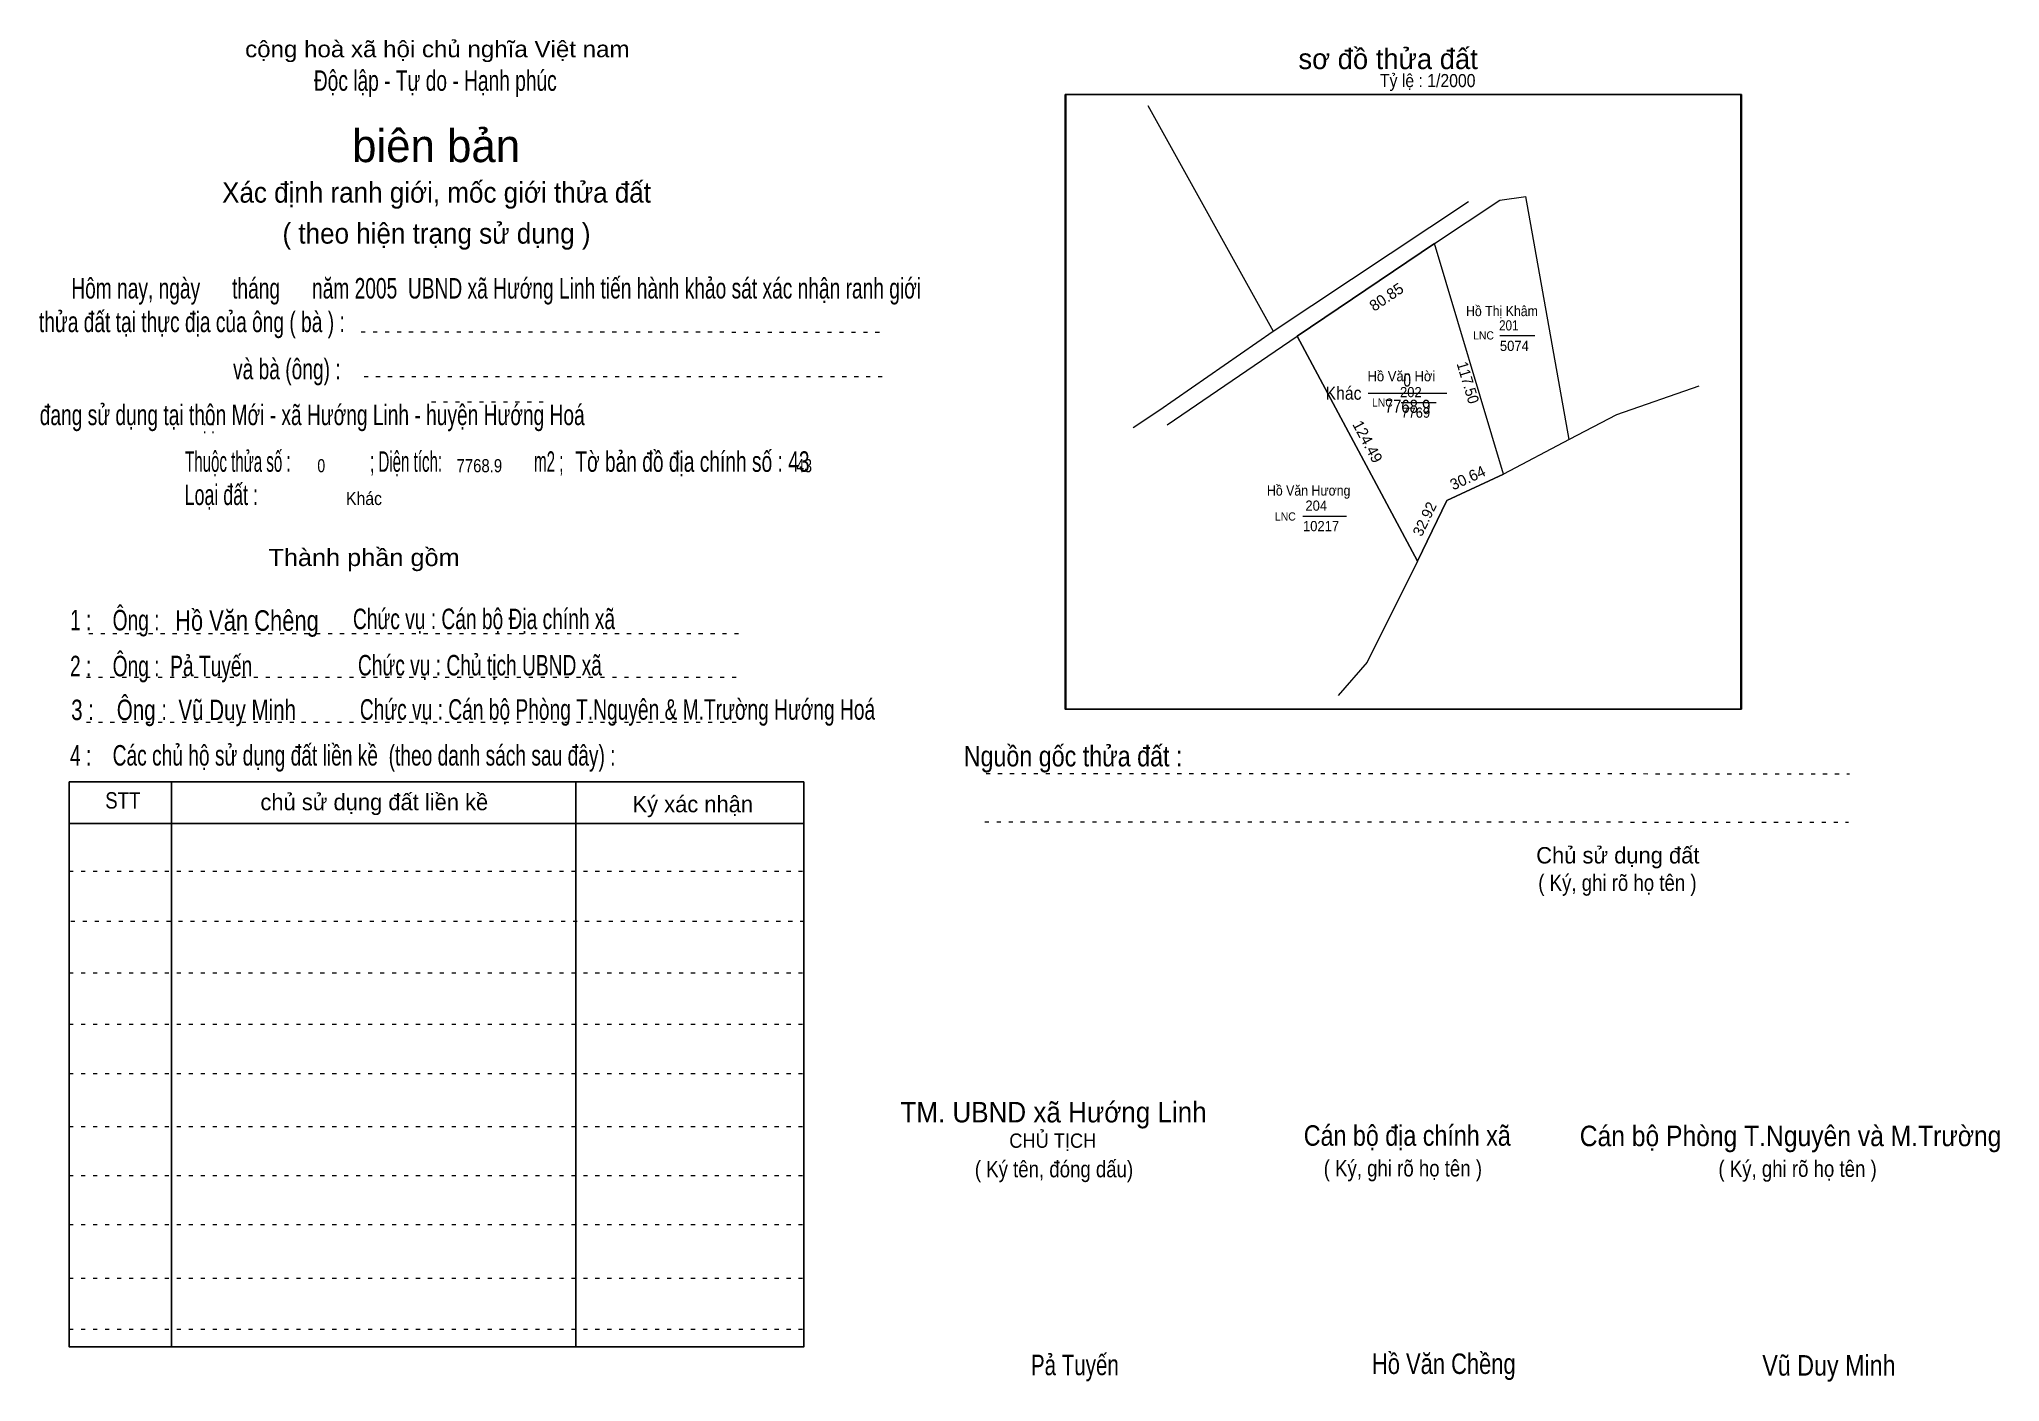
# Model space of a CAD drawing. Header units: centimetres. Extents: x -1.5 to 46.4, y -3.9 to 28.9.
import ezdxf
from ezdxf.enums import TextEntityAlignment as Align

# ---------------------------------------------------------------- set-up
doc = ezdxf.new("R2010")
doc.units = ezdxf.units.CM
doc.header["$LTSCALE"] = 0.16
doc.linetypes.add('DOTTED', pattern=[1.5, 0.3, -1.2])
for name, color, linetype, lineweight in [('15', 7, 'Continuous', 13), ('2', 7, 'Continuous', 25), ('22', 7, 'Continuous', 13), ('33', 7, 'Continuous', 13), ('5', 7, 'DOTTED', 13)]:
    doc.layers.add(name, color=color, linetype=linetype, lineweight=lineweight)
for name, color, linetype in [('16', 7, 'Continuous'), ('34', 7, 'Continuous'), ('51', 7, 'Continuous')]:
    doc.layers.add(name, color=color, linetype=linetype)

msp = doc.modelspace()

# ---------------------------------------------------------------- linework, layer by layer
at = {"layer": '15'}
for p, q in [((34.18, 21.64), (35.03, 21.64)), ((31.77, 20), (32.62, 20)), ((29.37, 17.23), (30.43, 17.23))]:
    msp.add_line(p, q, dxfattribs=at)
at = {"layer": '2'}
msp.add_lwpolyline([(23.56, 27.52), (40.06, 27.52), (40.06, 12.52), (23.56, 12.52)], close=True, dxfattribs=at)
at = {"layer": '22'}
for p, q in [((25.58, 27.25), (28.64, 21.74)), ((28.64, 21.74), (33.41, 24.91)), ((35.87, 19.1), (34.81, 25.03)), ((29.23, 21.62), (32.58, 23.88)), ((34.27, 18.25), (32.58, 23.88)), ((26.05, 19.46), (29.23, 21.62)), ((32.17, 16.13), (29.23, 21.62))]:
    msp.add_line(p, q, dxfattribs=at)
for points in [[(32.58, 23.88), (34.18, 24.94), (34.81, 25.03)], [(25.22, 19.39), (25.85, 19.81), (28.64, 21.74)], [(39.04, 20.4), (37.03, 19.7), (35.87, 19.1), (34.27, 18.25)], [(34.27, 18.25), (32.88, 17.61), (32.17, 16.13)], [(32.17, 16.13), (30.94, 13.66), (30.23, 12.85)]]:
    msp.add_lwpolyline(points, dxfattribs=at)
msp.add_lwpolyline([(32.17, 16.13), (32.88, 17.61), (34.27, 18.25), (32.58, 23.88), (29.23, 21.62)], close=True, dxfattribs=at)
at = {"layer": '33'}
msp.add_line((30.96, 20.23), (32.88, 20.23), dxfattribs=at)
at = {"layer": '5'}
for p, q in [((6.37, 21.73), (19.21, 21.72)), ((6.44, 20.64), (19.25, 20.64)), ((8.09, 20.02), (10.86, 20.02)), ((-0.28, 14.36), (15.72, 14.36)), ((-0.34, 13.3), (15.66, 13.3)), ((-0.34, 12.2), (15.66, 12.2)), ((21.63, 10.95), (42.72, 10.94)), ((21.6, 9.77), (42.69, 9.76)), ((-0.76, 8.56), (17.18, 8.56)), ((-0.72, 7.34), (17.22, 7.34)), ((-0.76, 6.08), (17.18, 6.08)), ((-0.76, 4.83), (17.18, 4.83)), ((-0.76, 3.62), (17.18, 3.62)), ((-0.76, 2.33), (17.18, 2.33)), ((-0.76, 1.13), (17.18, 1.13)), ((-0.76, -0.06), (17.18, -0.06)), ((-0.76, -1.37), (17.18, -1.37)), ((-0.76, -2.62), (17.18, -2.62))]:
    msp.add_line(p, q, dxfattribs=at)
at = {"layer": '5', "linetype": 'Continuous', "lineweight": 25}
for p, q in [((1.74, 10.74), (1.74, -3.05)), ((11.61, 10.74), (11.61, -3.05)), ((-0.76, 9.73), (17.18, 9.73))]:
    msp.add_line(p, q, dxfattribs=at)
for points in [[(23.58, 27.52), (40.08, 27.52), (40.08, 12.52), (23.58, 12.52)], [(-0.76, 10.74), (17.18, 10.74), (17.18, -3.05), (-0.76, -3.05)]]:
    msp.add_lwpolyline(points, close=True, dxfattribs=at)

# ---------------------------------------------------------------- texts
at = {"layer": '15'}
for s, width, p in [('201', 0.85, (34.16, 21.76)), ('5074', 0.95, (34.18, 21.26)), ('202', 0.95, (31.74, 20.13)), ('7769', 0.95, (31.77, 19.63)), ('204', 0.95, (29.43, 17.36)), ('10217', 0.95, (29.37, 16.86))]:
    msp.add_text(s, height=0.25, dxfattribs=dict(at, width=width)).set_placement(p)
at = {"layer": '16'}
for s, width, p in [('Hồ Thị Khâm', 0.9, (34.23, 22.11)), ('Hồ Văn Hời', 0.95, (31.775, 20.52)), ('Hồ Văn Hương', 0.9, (29.51, 17.73))]:
    msp.add_text(s, height=0.25, dxfattribs=dict(at, width=width)).set_placement(p, align=Align.CENTER)
at = {"layer": '22', "width": 0.95}
for p in [(33.78, 21.54), (31.31, 19.9), (28.94, 17.12)]:
    msp.add_text('LNC', height=0.2, dxfattribs=at).set_placement(p, align=Align.CENTER)
at = {"layer": '33'}
for s, width, p in [('0', 0.8, (31.915, 20.39)), ('7768.9', 0.85, (31.925, 19.75))]:
    msp.add_text(s, height=0.32, dxfattribs=dict(at, width=width)).set_placement(p, align=Align.CENTER)
at = {"layer": '33', "width": 0.9}
msp.add_text('Khác', height=0.32, dxfattribs=at).set_placement((30.8, 20.07), align=Align.RIGHT)
at = {"layer": '34'}
for s, width, p in [(': : ', 0.85, (2.5, 19.25)), ('0', 0.8, (5.3, 18.3)), ('7768.9', 0.85, (8.7, 18.3)), ('43', 0.8, (17, 18.3)), ('Khác', 0.9, (6, 17.5))]:
    msp.add_text(s, height=0.32, dxfattribs=dict(at, width=width)).set_placement(p)
at = {"layer": '5'}
for s, height, width, p in [('cộng hoà xã hội chủ nghĩa Việt nam', 0.4, 1.1, (8.23, 28.43)), ('Độc lập - Tự do - Hạnh phúc', 0.5, 0.7, (8.18, 27.61)), ('Xác định ranh giới, mốc giới thửa đất', 0.5, 0.95, (8.21, 24.88)), ('( theo hiện trạng sử dụng )', 0.5, 0.95, (8.21, 23.88)), ('Thành phần gồm', 0.42, 1.1, (6.44, 16.01)), ('Hồ Văn Chêng', 0.5, 0.8, (3.58, 14.43)), ('Chức vụ : Cán bộ Địa chính xã', 0.5, 0.7, (9.37, 14.47)), ('Chức vụ : Chủ tịch UBND xã', 0.5, 0.7, (9.27, 13.34)), ('Chức vụ : Cán bộ Phòng T.Nguyên & M.Trường Hướng Hoá', 0.5, 0.7, (12.63, 12.26)), ('    Nguồn gốc thửa đất :', 0.5, 0.85, (23.44, 11.12)), ('( Ký, ghi rõ họ tên )', 0.4, 0.85, (37.05, 8.08)), ('CHỦ TỊCH', 0.35, 0.95, (23.26, 1.81)), ('( Ký tên, đóng dấu)', 0.4, 0.85, (23.29, 1.09)), ('( Ký, ghi rõ họ tên )', 0.4, 0.85, (31.81, 1.11)), ('( Ký, ghi rõ họ tên )', 0.4, 0.85, (41.45, 1.1)), ('Pả Tuyến', 0.5, 0.75, (23.8, -3.74)), ('Hồ Văn Chềng', 0.5, 0.8, (32.81, -3.71)), ('Vũ Duy Minh', 0.5, 0.85, (42.215, -3.75))]:
    msp.add_text(s, height=height, dxfattribs=dict(at, width=width)).set_placement(p, align=Align.CENTER)
msp.add_text('sơ đồ thửa đất', height=0.5, dxfattribs=at).set_placement((29.26, 28.14))
for s, height, p in [('biên bản', 0.8, (8.2, 25.87)), ('      chủ sử dụng đất liền kề', 0.4, (6.245, 10.05)), ('   Ký xác nhận', 0.4, (14.245, 10)), ('Chủ sử dụng đất', 0.4, (37.06, 8.75))]:
    msp.add_text(s, height=height, dxfattribs=at).set_placement(p, align=Align.CENTER)
for s, height, width, p in [('   Hôm nay, ngày      tháng      năm 2005  UBND xã Hướng Linh tiến hành khảo sát xác nhận ranh giới ', 0.5, 0.7, (-1.1, 22.54)), ('thửa đất tại thực địa của ông ( bà ) :                                       ', 0.5, 0.7, (-1.5, 21.72)), ('                                     và bà (ông) :', 0.5, 0.7, (-1.57, 20.57)), (' đang sử dụng tại thôn Mới - xã Hướng Linh - huyện Hướng Hoá', 0.5, 0.7, (-1.61, 19.45)), ('Thuộc thửa số :                   ; Diện tích:                      m2 ;                                            ', 0.5, 0.55, (2.07, 18.31)), ('Tờ bản đồ địa chính số : 43', 0.5, 0.7, (11.6, 18.31)), ('Loại đất :  ', 0.5, 0.65, (2.06, 17.5)), ('    1 :    Ông :                                                        ', 0.5, 0.7, (-1.26, 14.44)), ('    2 :    Ông :  Pả Tuyến', 0.5, 0.7, (-1.26, 13.32)), ('    3 :    Ông :  Vũ Duy Minh', 0.5, 0.75, (-1.27, 12.25)), ('    4 :    Các chủ hộ sử dụng đất liền kề  (theo danh sách sau đây) :', 0.5, 0.7, (-1.26, 11.14)), ('STT', 0.4, 0.85, (0.12, 10.09)), ('TM. UBND xã Hướng Linh', 0.5, 0.95, (19.54, 2.43)), ('Cán bộ địa chính xã  ', 0.5, 0.85, (29.39, 1.86)), ('Cán bộ Phòng T.Nguyên và M.Trường', 0.5, 0.9, (36.13, 1.85))]:
    msp.add_text(s, height=height, dxfattribs=dict(at, width=width)).set_placement(p)
at = {"layer": '51', "width": 0.9}
msp.add_text('Tỷ lệ : 1/2000', height=0.32, dxfattribs=at).set_placement((31.25, 27.7))
at = {"layer": '51'}
for s, height, rotation, p in [('80.85', 0.27, 33.963, (31.4846, 22.4658)), ('124.49', 0.27, 298.138, (30.8301, 18.9837)), ('30.64', 0.27, 24.507, (33.449, 18.041)), ('32.92', 0.26, 64.392, (32.4588, 17.1038))]:
    msp.add_text(s, height=height, rotation=rotation, dxfattribs=at).set_placement(p, align=Align.CENTER)
at = {"layer": '51', "width": 0.95}
msp.add_text('117.50', height=0.27, rotation=286.697, dxfattribs=at).set_placement((33.2703, 20.4488), align=Align.CENTER)

doc.saveas('drawing.dxf')
